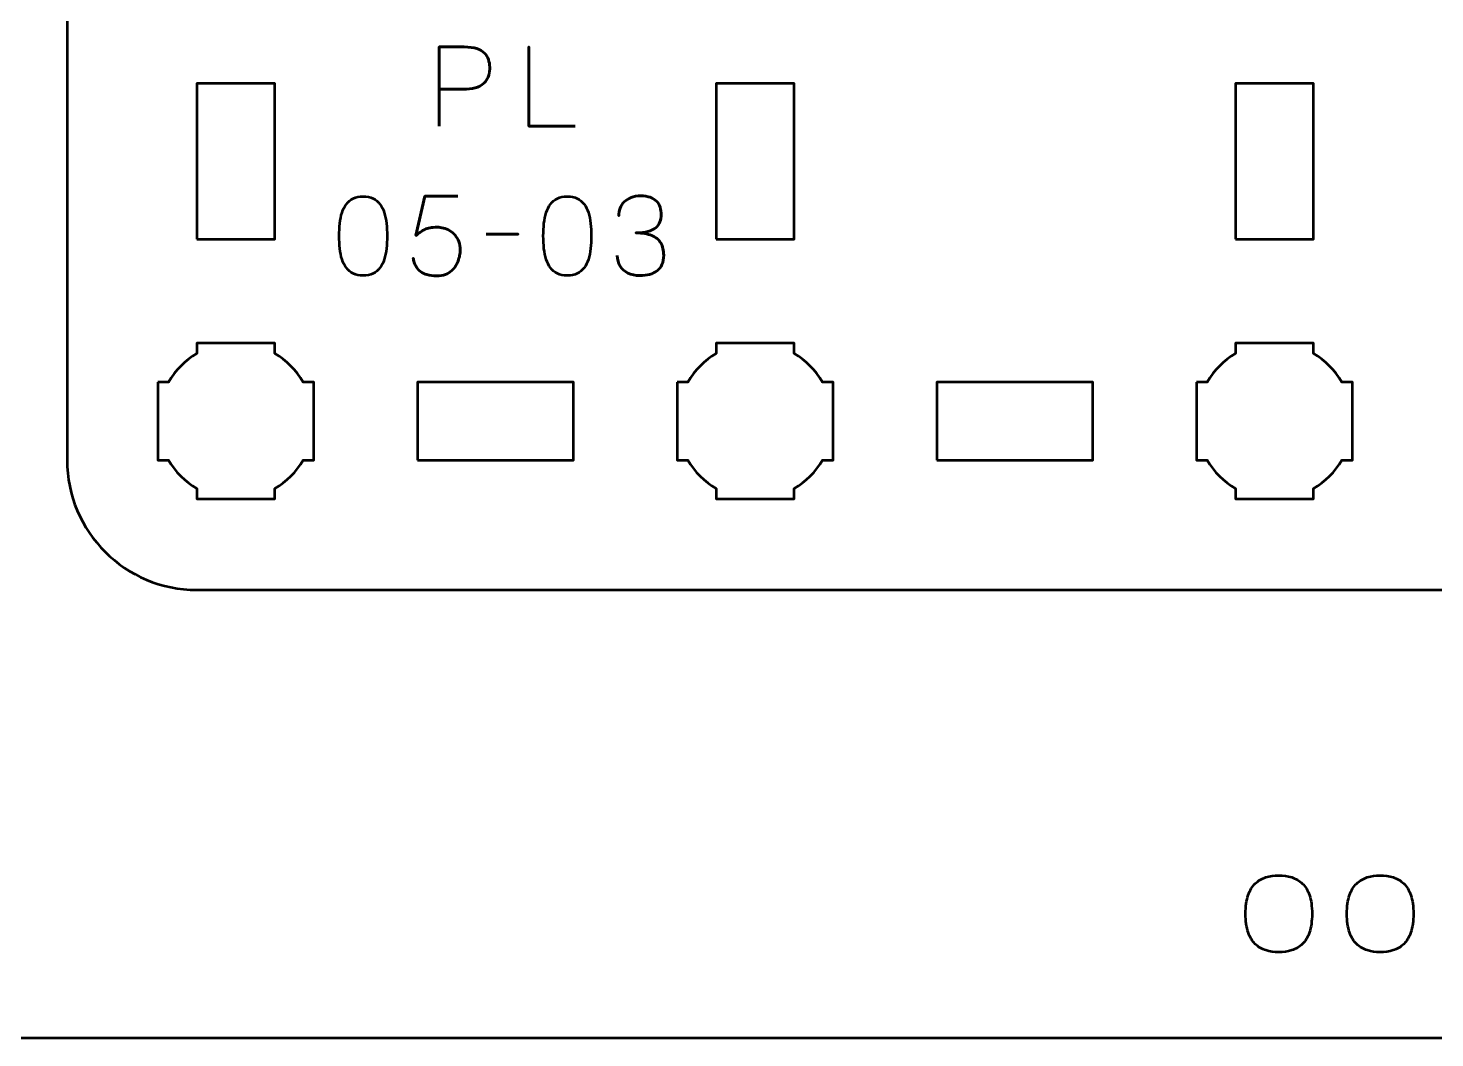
# Model space of a CAD drawing. Header units: centimetres. Extents: x -21 to 0, y -29.7 to 0.
# Drawn here: x -10.5 to -5.08, y -29.7 to -25.81 of the extents above; entities that cross this region are included whole.
import ezdxf

# ---------------------------------------------------------------- set-up
doc = ezdxf.new("R2010")
doc.units = ezdxf.units.CM
doc.header["$MEASUREMENT"] = 0
doc.layers.add('Layer 1', color=7, linetype='Continuous')

msp = doc.modelspace()

# ---------------------------------------------------------------- linework, layer by layer
at = {"layer": 'Layer 1', "lineweight": 53}
for points in [[(-9.85, -26.625), (-9.55, -26.625), (-9.55, -26.025), (-9.85, -26.025), (-9.85, -26.625)], [(-7.85, -26.625), (-7.55, -26.625), (-7.55, -26.025), (-7.85, -26.025), (-7.85, -26.625)], [(-5.85, -26.625), (-5.55, -26.625), (-5.55, -26.025), (-5.85, -26.025), (-5.85, -26.625)], [(-9, -27.475), (-8.4, -27.475), (-8.4, -27.175), (-9, -27.175), (-9, -27.475)], [(-7, -27.475), (-6.4, -27.475), (-6.4, -27.175), (-7, -27.175), (-7, -27.475)]]:
    msp.add_lwpolyline(points, close=True, dxfattribs=at)
at = {"layer": 'Layer 1', "color": 1, "lineweight": 53}
msp.add_open_spline([(-21.00003, -29.19995), (-21.00003, -29.19995), (-21.00003, -3.49992), (-21.00003, -3.49992), (-21.00003, -3.49992), (-21.00003, -3.41709), (-20.93286, -3.34992), (-20.85003, -3.34992), (-20.85003, -3.34992), (-20.7672, -3.34992), (-20.70003, -3.28275), (-20.70003, -3.19992), (-20.70003, -3.19992), (-20.70003, -3.11709), (-20.7672, -3.04992), (-20.85003, -3.04992), (-20.85003, -3.04992), (-20.93286, -3.04992), (-21.00003, -2.98275), (-21.00003, -2.89992), (-21.00003, -2.89992), (-21.00003, -2.81709), (-20.93286, -2.74992), (-20.85003, -2.74992), (-20.85003, -2.74992), (-20.7672, -2.74992), (-20.70003, -2.68275), (-20.70003, -2.59992), (-20.70003, -2.59992), (-20.70003, -2.51709), (-20.7672, -2.44992), (-20.85003, -2.44992), (-20.85003, -2.44992), (-20.93286, -2.44992), (-21.00003, -2.38275), (-21.00003, -2.29992), (-21.00003, -2.29992), (-21.00003, -2.21709), (-20.93286, -2.14992), (-20.85003, -2.14992), (-20.85003, -2.14992), (-20.7672, -2.14992), (-20.70003, -2.08275), (-20.70003, -1.99992), (-20.70003, -1.99992), (-20.70003, -1.91709), (-20.7672, -1.84992), (-20.85003, -1.84992), (-20.85003, -1.84992), (-20.93286, -1.84992), (-21.00003, -1.78275), (-21.00003, -1.69992), (-21.00003, -1.69992), (-21.00003, -1.61709), (-20.93286, -1.54992), (-20.85003, -1.54992), (-20.85003, -1.54992), (-20.7672, -1.54992), (-20.70003, -1.48275), (-20.70003, -1.39992), (-20.70003, -1.39992), (-20.70003, -1.31709), (-20.7672, -1.24992), (-20.85003, -1.24992), (-20.85003, -1.24992), (-20.93286, -1.24992), (-21.00003, -1.18275), (-21.00003, -1.09992), (-21.00003, -1.09992), (-21.00003, -1.09992), (-21.00003, -0.49992), (-21.00003, -0.49992), (-21.00003, -0.49992), (-21.00003, -0.22295), (-20.77694, 0.00004), (-20.49994, 0.00004), (-20.49994, 0.00004), (-20.49994, 0.00004), (-0.50008, 0.00004), (-0.50008, 0.00004), (-0.50008, 0.00004), (-0.22294, 0.00004), (0.00002, -0.22295), (0.00002, -0.49992), (0.00002, -0.49992), (0.00002, -0.49992), (0.00002, -29.19995), (0.00002, -29.19995), (0.00002, -29.19995), (0.00002, -29.47695), (-0.22294, -29.70004), (-0.50008, -29.70004), (-0.50008, -29.70004), (-0.50008, -29.70004), (-20.49994, -29.70004), (-20.49994, -29.70004), (-20.49994, -29.70004), (-20.77694, -29.70004), (-21.00003, -29.47695), (-21.00003, -29.19995)], degree=3, knots=[0, 0, 0, 0, 0.04, 0.04, 0.04, 0.04, 0.08, 0.08, 0.08, 0.08, 0.12, 0.12, 0.12, 0.12, 0.16, 0.16, 0.16, 0.16, 0.2, 0.2, 0.2, 0.2, 0.24, 0.24, 0.24, 0.24, 0.28, 0.28, 0.28, 0.28, 0.32, 0.32, 0.32, 0.32, 0.36, 0.36, 0.36, 0.36, 0.4, 0.4, 0.4, 0.4, 0.44, 0.44, 0.44, 0.44, 0.48, 0.48, 0.48, 0.48, 0.52, 0.52, 0.52, 0.52, 0.56, 0.56, 0.56, 0.56, 0.6, 0.6, 0.6, 0.6, 0.64, 0.64, 0.64, 0.64, 0.68, 0.68, 0.68, 0.68, 0.72, 0.72, 0.72, 0.72, 0.76, 0.76, 0.76, 0.76, 0.8, 0.8, 0.8, 0.8, 0.84, 0.84, 0.84, 0.84, 0.88, 0.88, 0.88, 0.88, 0.92, 0.92, 0.92, 0.92, 0.96, 0.96, 0.96, 0.96, 1, 1, 1, 1], dxfattribs=at)
at = {"layer": 'Layer 1', "color": 3, "lineweight": 53}
msp.add_open_spline([(-10.35, -27.475), (-10.35, -27.475), (-10.35, -23.175), (-10.35, -23.175), (-10.35, -23.175), (-10.35, -22.89891), (-10.12609, -22.675), (-9.85, -22.675), (-9.85, -22.675), (-9.85, -22.675), (-1.55, -22.675), (-1.55, -22.675), (-1.55, -22.675), (-1.27391, -22.675), (-1.05, -22.89891), (-1.05, -23.175), (-1.05, -23.175), (-1.05, -23.175), (-1.05, -27.475), (-1.05, -27.475), (-1.05, -27.475), (-1.05, -27.75109), (-1.27391, -27.975), (-1.55, -27.975), (-1.55, -27.975), (-1.55, -27.975), (-9.85, -27.975), (-9.85, -27.975), (-9.85, -27.975), (-10.12609, -27.975), (-10.35, -27.75109), (-10.35, -27.475)], degree=3, knots=[0, 0, 0, 0, 0.125, 0.125, 0.125, 0.125, 0.25, 0.25, 0.25, 0.25, 0.375, 0.375, 0.375, 0.375, 0.5, 0.5, 0.5, 0.5, 0.625, 0.625, 0.625, 0.625, 0.75, 0.75, 0.75, 0.75, 0.875, 0.875, 0.875, 0.875, 1, 1, 1, 1], dxfattribs=at)
at = {"layer": 'Layer 1', "color": 5, "lineweight": 53}
for points, knots in [([(-8.91762, -26.18932), (-8.91762, -26.18932), (-8.91762, -25.8841), (-8.91762, -25.8841), (-8.91762, -25.8841), (-8.91762, -25.8841), (-8.82025, -25.8841), (-8.82025, -25.8841), (-8.82025, -25.8841), (-8.80078, -25.88417), (-8.78477, -25.88636), (-8.77214, -25.89059), (-8.77214, -25.89059), (-8.75958, -25.89475), (-8.7497, -25.90054), (-8.74257, -25.90788), (-8.74257, -25.90788), (-8.73545, -25.91514), (-8.73037, -25.92347), (-8.72726, -25.93285), (-8.72726, -25.93285), (-8.72423, -25.94224), (-8.72247, -25.95204), (-8.72204, -25.96242), (-8.72204, -25.96242), (-8.72155, -25.97279), (-8.72275, -25.98295), (-8.72557, -25.99282), (-8.72557, -25.99282), (-8.72846, -26.0027), (-8.73333, -26.01166), (-8.74032, -26.01971), (-8.74032, -26.01971), (-8.74723, -26.02775), (-8.75661, -26.03417), (-8.7684, -26.0389), (-8.7684, -26.0389), (-8.78018, -26.04369), (-8.79478, -26.04609), (-8.81221, -26.04623), (-8.81221, -26.04623), (-8.81221, -26.04623), (-8.91762, -26.04623), (-8.91762, -26.04623), (-8.91762, -26.04623), (-8.91762, -26.04623), (-8.81221, -26.04623), (-8.81221, -26.04623), (-8.81221, -26.04623), (-8.79514, -26.04609), (-8.78067, -26.04369), (-8.76896, -26.0389), (-8.76896, -26.0389), (-8.75718, -26.03417), (-8.74779, -26.02775), (-8.74074, -26.01971), (-8.74074, -26.01971), (-8.73375, -26.01166), (-8.72874, -26.0027), (-8.72578, -25.99282), (-8.72578, -25.99282), (-8.72282, -25.98295), (-8.72155, -25.97279), (-8.72204, -25.96242), (-8.72204, -25.96242), (-8.72247, -25.95204), (-8.72423, -25.94224), (-8.7274, -25.93285), (-8.7274, -25.93285), (-8.73051, -25.92347), (-8.73573, -25.91514), (-8.74286, -25.90788), (-8.74286, -25.90788), (-8.75005, -25.90054), (-8.75993, -25.89475), (-8.77249, -25.89059), (-8.77249, -25.89059), (-8.78512, -25.88636), (-8.80099, -25.88417), (-8.82025, -25.8841), (-8.82025, -25.8841), (-8.82025, -25.8841), (-8.91762, -25.8841), (-8.91762, -25.8841), (-8.91762, -25.8841), (-8.91762, -25.8841), (-8.91762, -26.18932), (-8.91762, -26.18932)], [0, 0, 0, 0, 0.0454545, 0.0454545, 0.0454545, 0.0454545, 0.0909091, 0.0909091, 0.0909091, 0.0909091, 0.1363636, 0.1363636, 0.1363636, 0.1363636, 0.1818182, 0.1818182, 0.1818182, 0.1818182, 0.2272727, 0.2272727, 0.2272727, 0.2272727, 0.2727273, 0.2727273, 0.2727273, 0.2727273, 0.3181818, 0.3181818, 0.3181818, 0.3181818, 0.3636364, 0.3636364, 0.3636364, 0.3636364, 0.4090909, 0.4090909, 0.4090909, 0.4090909, 0.4545455, 0.4545455, 0.4545455, 0.4545455, 0.5, 0.5, 0.5, 0.5, 0.5454545, 0.5454545, 0.5454545, 0.5454545, 0.5909091, 0.5909091, 0.5909091, 0.5909091, 0.6363636, 0.6363636, 0.6363636, 0.6363636, 0.6818182, 0.6818182, 0.6818182, 0.6818182, 0.7272727, 0.7272727, 0.7272727, 0.7272727, 0.7727273, 0.7727273, 0.7727273, 0.7727273, 0.8181818, 0.8181818, 0.8181818, 0.8181818, 0.8636364, 0.8636364, 0.8636364, 0.8636364, 0.9090909, 0.9090909, 0.9090909, 0.9090909, 0.9545455, 0.9545455, 0.9545455, 0.9545455, 1, 1, 1, 1]), ([(-8.39312, -26.18932), (-8.39312, -26.18932), (-8.57134, -26.18932), (-8.57134, -26.18932), (-8.57134, -26.18932), (-8.57134, -26.18932), (-8.57134, -25.8841), (-8.57134, -25.8841), (-8.57134, -25.8841), (-8.57134, -25.8841), (-8.57134, -26.18932), (-8.57134, -26.18932), (-8.57134, -26.18932), (-8.57134, -26.18932), (-8.39312, -26.18932), (-8.39312, -26.18932)], [0, 0, 0, 0, 0.25, 0.25, 0.25, 0.25, 0.5, 0.5, 0.5, 0.5, 0.75, 0.75, 0.75, 0.75, 1, 1, 1, 1]), ([(-9.20972, -26.76463), (-9.19491, -26.76456), (-9.18214, -26.76195), (-9.17148, -26.75687), (-9.17148, -26.75687), (-9.1609, -26.75179), (-9.15208, -26.74452), (-9.14503, -26.73528), (-9.14503, -26.73528), (-9.13804, -26.72597), (-9.13254, -26.71496), (-9.12845, -26.70226), (-9.12845, -26.70226), (-9.12442, -26.68956), (-9.12153, -26.67566), (-9.11991, -26.66042), (-9.11991, -26.66042), (-9.11821, -26.64518), (-9.11737, -26.62916), (-9.11744, -26.61223), (-9.11744, -26.61223), (-9.11737, -26.59537), (-9.11821, -26.57935), (-9.11991, -26.56418), (-9.11991, -26.56418), (-9.12153, -26.54901), (-9.12442, -26.53504), (-9.12845, -26.52234), (-9.12845, -26.52234), (-9.13254, -26.50971), (-9.13804, -26.49871), (-9.14503, -26.48932), (-9.14503, -26.48932), (-9.15208, -26.48001), (-9.1609, -26.47274), (-9.17148, -26.46766), (-9.17148, -26.46766), (-9.18214, -26.46251), (-9.19491, -26.4599), (-9.20972, -26.45983), (-9.20972, -26.45983), (-9.22454, -26.4599), (-9.23731, -26.46251), (-9.24797, -26.46766), (-9.24797, -26.46766), (-9.25855, -26.47274), (-9.26737, -26.48001), (-9.27442, -26.48932), (-9.27442, -26.48932), (-9.28141, -26.49871), (-9.28691, -26.50971), (-9.291, -26.52234), (-9.291, -26.52234), (-9.29503, -26.53504), (-9.29792, -26.54901), (-9.29954, -26.56418), (-9.29954, -26.56418), (-9.30123, -26.57935), (-9.30208, -26.59537), (-9.30201, -26.61223), (-9.30201, -26.61223), (-9.30208, -26.62916), (-9.30123, -26.64518), (-9.29954, -26.66042), (-9.29954, -26.66042), (-9.29792, -26.67566), (-9.29503, -26.68956), (-9.291, -26.70226), (-9.291, -26.70226), (-9.28691, -26.71496), (-9.28141, -26.72597), (-9.27442, -26.73528), (-9.27442, -26.73528), (-9.26737, -26.74452), (-9.25855, -26.75179), (-9.24797, -26.75687), (-9.24797, -26.75687), (-9.23731, -26.76195), (-9.22454, -26.76456), (-9.20972, -26.76463)], [0, 0, 0, 0, 0.05, 0.05, 0.05, 0.05, 0.1, 0.1, 0.1, 0.1, 0.15, 0.15, 0.15, 0.15, 0.2, 0.2, 0.2, 0.2, 0.25, 0.25, 0.25, 0.25, 0.3, 0.3, 0.3, 0.3, 0.35, 0.35, 0.35, 0.35, 0.4, 0.4, 0.4, 0.4, 0.45, 0.45, 0.45, 0.45, 0.5, 0.5, 0.5, 0.5, 0.55, 0.55, 0.55, 0.55, 0.6, 0.6, 0.6, 0.6, 0.65, 0.65, 0.65, 0.65, 0.7, 0.7, 0.7, 0.7, 0.75, 0.75, 0.75, 0.75, 0.8, 0.8, 0.8, 0.8, 0.85, 0.85, 0.85, 0.85, 0.9, 0.9, 0.9, 0.9, 0.95, 0.95, 0.95, 0.95, 1, 1, 1, 1]), ([(-9.20972, -26.76463), (-9.19491, -26.76456), (-9.18214, -26.76195), (-9.17148, -26.75687), (-9.17148, -26.75687), (-9.1609, -26.75179), (-9.15208, -26.74452), (-9.14503, -26.73528), (-9.14503, -26.73528), (-9.13804, -26.72597), (-9.13254, -26.71496), (-9.12845, -26.70226), (-9.12845, -26.70226), (-9.12442, -26.68956), (-9.12153, -26.67566), (-9.11991, -26.66042), (-9.11991, -26.66042), (-9.11821, -26.64518), (-9.11737, -26.62916), (-9.11744, -26.61223), (-9.11744, -26.61223), (-9.11737, -26.59537), (-9.11821, -26.57935), (-9.11991, -26.56418), (-9.11991, -26.56418), (-9.12153, -26.54901), (-9.12442, -26.53504), (-9.12845, -26.52234), (-9.12845, -26.52234), (-9.13254, -26.50971), (-9.13804, -26.49871), (-9.14503, -26.48932), (-9.14503, -26.48932), (-9.15208, -26.48001), (-9.1609, -26.47274), (-9.17148, -26.46766), (-9.17148, -26.46766), (-9.18214, -26.46251), (-9.19491, -26.4599), (-9.20972, -26.45983), (-9.20972, -26.45983), (-9.22454, -26.4599), (-9.23731, -26.46251), (-9.24797, -26.46766), (-9.24797, -26.46766), (-9.25855, -26.47274), (-9.26737, -26.48001), (-9.27442, -26.48932), (-9.27442, -26.48932), (-9.28141, -26.49871), (-9.28691, -26.50971), (-9.291, -26.52234), (-9.291, -26.52234), (-9.29503, -26.53504), (-9.29792, -26.54901), (-9.29954, -26.56418), (-9.29954, -26.56418), (-9.30123, -26.57935), (-9.30208, -26.59537), (-9.30201, -26.61223), (-9.30201, -26.61223), (-9.30208, -26.62916), (-9.30123, -26.64518), (-9.29954, -26.66042), (-9.29954, -26.66042), (-9.29792, -26.67566), (-9.29503, -26.68956), (-9.291, -26.70226), (-9.291, -26.70226), (-9.28691, -26.71496), (-9.28141, -26.72597), (-9.27442, -26.73528), (-9.27442, -26.73528), (-9.26737, -26.74452), (-9.25855, -26.75179), (-9.24797, -26.75687), (-9.24797, -26.75687), (-9.23731, -26.76195), (-9.22454, -26.76456), (-9.20972, -26.76463)], [0, 0, 0, 0, 0.05, 0.05, 0.05, 0.05, 0.1, 0.1, 0.1, 0.1, 0.15, 0.15, 0.15, 0.15, 0.2, 0.2, 0.2, 0.2, 0.25, 0.25, 0.25, 0.25, 0.3, 0.3, 0.3, 0.3, 0.35, 0.35, 0.35, 0.35, 0.4, 0.4, 0.4, 0.4, 0.45, 0.45, 0.45, 0.45, 0.5, 0.5, 0.5, 0.5, 0.55, 0.55, 0.55, 0.55, 0.6, 0.6, 0.6, 0.6, 0.65, 0.65, 0.65, 0.65, 0.7, 0.7, 0.7, 0.7, 0.75, 0.75, 0.75, 0.75, 0.8, 0.8, 0.8, 0.8, 0.85, 0.85, 0.85, 0.85, 0.9, 0.9, 0.9, 0.9, 0.95, 0.95, 0.95, 0.95, 1, 1, 1, 1]), ([(-8.84566, -26.45941), (-8.84566, -26.45941), (-8.97266, -26.45941), (-8.97266, -26.45941), (-8.97266, -26.45941), (-8.97266, -26.45941), (-9.00653, -26.61096), (-9.00653, -26.61096), (-9.00653, -26.61096), (-9.0006, -26.60588), (-8.99496, -26.6013), (-8.98952, -26.59727), (-8.98952, -26.59727), (-8.98416, -26.59325), (-8.97852, -26.58987), (-8.97252, -26.58704), (-8.97252, -26.58704), (-8.96659, -26.58422), (-8.95982, -26.5821), (-8.9522, -26.58062), (-8.9522, -26.58062), (-8.94465, -26.57914), (-8.93562, -26.57836), (-8.92525, -26.57836), (-8.92525, -26.57836), (-8.91678, -26.57836), (-8.90831, -26.57949), (-8.89985, -26.58182), (-8.89985, -26.58182), (-8.89138, -26.58408), (-8.88334, -26.58754), (-8.87572, -26.59212), (-8.87572, -26.59212), (-8.86803, -26.59678), (-8.86125, -26.60257), (-8.85533, -26.60955), (-8.85533, -26.60955), (-8.84933, -26.61654), (-8.8446, -26.62472), (-8.84122, -26.6341), (-8.84122, -26.6341), (-8.83776, -26.64349), (-8.836, -26.65414), (-8.83593, -26.66599), (-8.83593, -26.66599), (-8.83585, -26.67037), (-8.83635, -26.67587), (-8.83734, -26.68236), (-8.83734, -26.68236), (-8.83825, -26.68885), (-8.83995, -26.69591), (-8.84235, -26.70339), (-8.84235, -26.70339), (-8.84474, -26.71087), (-8.84813, -26.71828), (-8.85243, -26.72561), (-8.85243, -26.72561), (-8.85674, -26.73295), (-8.86224, -26.73965), (-8.86887, -26.74572), (-8.86887, -26.74572), (-8.87551, -26.75179), (-8.88355, -26.75666), (-8.89293, -26.76033), (-8.89293, -26.76033), (-8.90239, -26.76392), (-8.91347, -26.76583), (-8.92609, -26.7659), (-8.92609, -26.7659), (-8.94119, -26.76583), (-8.95389, -26.76421), (-8.96419, -26.76117), (-8.96419, -26.76117), (-8.9745, -26.75807), (-8.98289, -26.75405), (-8.98938, -26.74897), (-8.98938, -26.74897), (-8.99594, -26.74389), (-9.00102, -26.73831), (-9.00469, -26.73225), (-9.00469, -26.73225), (-9.00836, -26.72618), (-9.01111, -26.72011), (-9.01295, -26.71404), (-9.01295, -26.71404), (-9.01478, -26.70797), (-9.01619, -26.7024), (-9.01711, -26.69732), (-9.01711, -26.69732), (-9.01619, -26.7024), (-9.01478, -26.70797), (-9.01295, -26.71404), (-9.01295, -26.71404), (-9.01111, -26.72011), (-9.00836, -26.72618), (-9.00469, -26.73225), (-9.00469, -26.73225), (-9.00102, -26.73831), (-8.99594, -26.74389), (-8.98938, -26.74897), (-8.98938, -26.74897), (-8.98289, -26.75405), (-8.9745, -26.75807), (-8.96419, -26.76117), (-8.96419, -26.76117), (-8.95389, -26.76421), (-8.94119, -26.76583), (-8.92609, -26.7659), (-8.92609, -26.7659), (-8.91347, -26.76583), (-8.90239, -26.76392), (-8.89293, -26.76033), (-8.89293, -26.76033), (-8.88355, -26.75666), (-8.87551, -26.75179), (-8.86887, -26.74572), (-8.86887, -26.74572), (-8.86224, -26.73965), (-8.85674, -26.73295), (-8.85243, -26.72561), (-8.85243, -26.72561), (-8.84813, -26.71828), (-8.84474, -26.71087), (-8.84235, -26.70339), (-8.84235, -26.70339), (-8.83995, -26.69591), (-8.83825, -26.68885), (-8.83734, -26.68236), (-8.83734, -26.68236), (-8.83635, -26.67587), (-8.83585, -26.67037), (-8.83593, -26.66599), (-8.83593, -26.66599), (-8.836, -26.65414), (-8.83776, -26.64349), (-8.84122, -26.6341), (-8.84122, -26.6341), (-8.8446, -26.62472), (-8.84933, -26.61654), (-8.85533, -26.60955), (-8.85533, -26.60955), (-8.86125, -26.60257), (-8.86803, -26.59678), (-8.87572, -26.59212), (-8.87572, -26.59212), (-8.88334, -26.58754), (-8.89138, -26.58408), (-8.89985, -26.58182), (-8.89985, -26.58182), (-8.90831, -26.57949), (-8.91678, -26.57836), (-8.92525, -26.57836), (-8.92525, -26.57836), (-8.93562, -26.57836), (-8.94465, -26.57914), (-8.9522, -26.58062), (-8.9522, -26.58062), (-8.95982, -26.5821), (-8.96659, -26.58422), (-8.97252, -26.58704), (-8.97252, -26.58704), (-8.97852, -26.58987), (-8.98416, -26.59325), (-8.98952, -26.59727), (-8.98952, -26.59727), (-8.99496, -26.6013), (-9.0006, -26.60588), (-9.00653, -26.61096), (-9.00653, -26.61096), (-9.00653, -26.61096), (-8.97266, -26.45941), (-8.97266, -26.45941), (-8.97266, -26.45941), (-8.97266, -26.45941), (-8.84566, -26.45941), (-8.84566, -26.45941)], [0, 0, 0, 0, 0.0227273, 0.0227273, 0.0227273, 0.0227273, 0.0454545, 0.0454545, 0.0454545, 0.0454545, 0.0681818, 0.0681818, 0.0681818, 0.0681818, 0.0909091, 0.0909091, 0.0909091, 0.0909091, 0.1136364, 0.1136364, 0.1136364, 0.1136364, 0.1363636, 0.1363636, 0.1363636, 0.1363636, 0.1590909, 0.1590909, 0.1590909, 0.1590909, 0.1818182, 0.1818182, 0.1818182, 0.1818182, 0.2045455, 0.2045455, 0.2045455, 0.2045455, 0.2272727, 0.2272727, 0.2272727, 0.2272727, 0.25, 0.25, 0.25, 0.25, 0.2727273, 0.2727273, 0.2727273, 0.2727273, 0.2954545, 0.2954545, 0.2954545, 0.2954545, 0.3181818, 0.3181818, 0.3181818, 0.3181818, 0.3409091, 0.3409091, 0.3409091, 0.3409091, 0.3636364, 0.3636364, 0.3636364, 0.3636364, 0.3863636, 0.3863636, 0.3863636, 0.3863636, 0.4090909, 0.4090909, 0.4090909, 0.4090909, 0.4318182, 0.4318182, 0.4318182, 0.4318182, 0.4545455, 0.4545455, 0.4545455, 0.4545455, 0.4772727, 0.4772727, 0.4772727, 0.4772727, 0.5, 0.5, 0.5, 0.5, 0.5227273, 0.5227273, 0.5227273, 0.5227273, 0.5454545, 0.5454545, 0.5454545, 0.5454545, 0.5681818, 0.5681818, 0.5681818, 0.5681818, 0.5909091, 0.5909091, 0.5909091, 0.5909091, 0.6136364, 0.6136364, 0.6136364, 0.6136364, 0.6363636, 0.6363636, 0.6363636, 0.6363636, 0.6590909, 0.6590909, 0.6590909, 0.6590909, 0.6818182, 0.6818182, 0.6818182, 0.6818182, 0.7045455, 0.7045455, 0.7045455, 0.7045455, 0.7272727, 0.7272727, 0.7272727, 0.7272727, 0.75, 0.75, 0.75, 0.75, 0.7727273, 0.7727273, 0.7727273, 0.7727273, 0.7954545, 0.7954545, 0.7954545, 0.7954545, 0.8181818, 0.8181818, 0.8181818, 0.8181818, 0.8409091, 0.8409091, 0.8409091, 0.8409091, 0.8636364, 0.8636364, 0.8636364, 0.8636364, 0.8863636, 0.8863636, 0.8863636, 0.8863636, 0.9090909, 0.9090909, 0.9090909, 0.9090909, 0.9318182, 0.9318182, 0.9318182, 0.9318182, 0.9545455, 0.9545455, 0.9545455, 0.9545455, 0.9772727, 0.9772727, 0.9772727, 0.9772727, 1, 1, 1, 1]), ([(-8.4236, -26.76463), (-8.40879, -26.76456), (-8.39602, -26.76195), (-8.38536, -26.75687), (-8.38536, -26.75687), (-8.37478, -26.75179), (-8.36596, -26.74452), (-8.35891, -26.73528), (-8.35891, -26.73528), (-8.35192, -26.72597), (-8.34642, -26.71496), (-8.34233, -26.70226), (-8.34233, -26.70226), (-8.3383, -26.68956), (-8.33541, -26.67566), (-8.33379, -26.66042), (-8.33379, -26.66042), (-8.33209, -26.64518), (-8.33125, -26.62916), (-8.33132, -26.61223), (-8.33132, -26.61223), (-8.33125, -26.59537), (-8.33209, -26.57935), (-8.33379, -26.56418), (-8.33379, -26.56418), (-8.33541, -26.54901), (-8.3383, -26.53504), (-8.34233, -26.52234), (-8.34233, -26.52234), (-8.34642, -26.50971), (-8.35192, -26.49871), (-8.35891, -26.48932), (-8.35891, -26.48932), (-8.36596, -26.48001), (-8.37478, -26.47274), (-8.38536, -26.46766), (-8.38536, -26.46766), (-8.39602, -26.46251), (-8.40879, -26.4599), (-8.4236, -26.45983), (-8.4236, -26.45983), (-8.43842, -26.4599), (-8.45119, -26.46251), (-8.46185, -26.46766), (-8.46185, -26.46766), (-8.47243, -26.47274), (-8.48125, -26.48001), (-8.4883, -26.48932), (-8.4883, -26.48932), (-8.49529, -26.49871), (-8.50079, -26.50971), (-8.50488, -26.52234), (-8.50488, -26.52234), (-8.50891, -26.53504), (-8.5118, -26.54901), (-8.51342, -26.56418), (-8.51342, -26.56418), (-8.51511, -26.57935), (-8.51596, -26.59537), (-8.51589, -26.61223), (-8.51589, -26.61223), (-8.51596, -26.62916), (-8.51511, -26.64518), (-8.51342, -26.66042), (-8.51342, -26.66042), (-8.5118, -26.67566), (-8.50891, -26.68956), (-8.50488, -26.70226), (-8.50488, -26.70226), (-8.50079, -26.71496), (-8.49529, -26.72597), (-8.4883, -26.73528), (-8.4883, -26.73528), (-8.48125, -26.74452), (-8.47243, -26.75179), (-8.46185, -26.75687), (-8.46185, -26.75687), (-8.45119, -26.76195), (-8.43842, -26.76456), (-8.4236, -26.76463)], [0, 0, 0, 0, 0.05, 0.05, 0.05, 0.05, 0.1, 0.1, 0.1, 0.1, 0.15, 0.15, 0.15, 0.15, 0.2, 0.2, 0.2, 0.2, 0.25, 0.25, 0.25, 0.25, 0.3, 0.3, 0.3, 0.3, 0.35, 0.35, 0.35, 0.35, 0.4, 0.4, 0.4, 0.4, 0.45, 0.45, 0.45, 0.45, 0.5, 0.5, 0.5, 0.5, 0.55, 0.55, 0.55, 0.55, 0.6, 0.6, 0.6, 0.6, 0.65, 0.65, 0.65, 0.65, 0.7, 0.7, 0.7, 0.7, 0.75, 0.75, 0.75, 0.75, 0.8, 0.8, 0.8, 0.8, 0.85, 0.85, 0.85, 0.85, 0.9, 0.9, 0.9, 0.9, 0.95, 0.95, 0.95, 0.95, 1, 1, 1, 1]), ([(-8.4236, -26.76463), (-8.40879, -26.76456), (-8.39602, -26.76195), (-8.38536, -26.75687), (-8.38536, -26.75687), (-8.37478, -26.75179), (-8.36596, -26.74452), (-8.35891, -26.73528), (-8.35891, -26.73528), (-8.35192, -26.72597), (-8.34642, -26.71496), (-8.34233, -26.70226), (-8.34233, -26.70226), (-8.3383, -26.68956), (-8.33541, -26.67566), (-8.33379, -26.66042), (-8.33379, -26.66042), (-8.33209, -26.64518), (-8.33125, -26.62916), (-8.33132, -26.61223), (-8.33132, -26.61223), (-8.33125, -26.59537), (-8.33209, -26.57935), (-8.33379, -26.56418), (-8.33379, -26.56418), (-8.33541, -26.54901), (-8.3383, -26.53504), (-8.34233, -26.52234), (-8.34233, -26.52234), (-8.34642, -26.50971), (-8.35192, -26.49871), (-8.35891, -26.48932), (-8.35891, -26.48932), (-8.36596, -26.48001), (-8.37478, -26.47274), (-8.38536, -26.46766), (-8.38536, -26.46766), (-8.39602, -26.46251), (-8.40879, -26.4599), (-8.4236, -26.45983), (-8.4236, -26.45983), (-8.43842, -26.4599), (-8.45119, -26.46251), (-8.46185, -26.46766), (-8.46185, -26.46766), (-8.47243, -26.47274), (-8.48125, -26.48001), (-8.4883, -26.48932), (-8.4883, -26.48932), (-8.49529, -26.49871), (-8.50079, -26.50971), (-8.50488, -26.52234), (-8.50488, -26.52234), (-8.50891, -26.53504), (-8.5118, -26.54901), (-8.51342, -26.56418), (-8.51342, -26.56418), (-8.51511, -26.57935), (-8.51596, -26.59537), (-8.51589, -26.61223), (-8.51589, -26.61223), (-8.51596, -26.62916), (-8.51511, -26.64518), (-8.51342, -26.66042), (-8.51342, -26.66042), (-8.5118, -26.67566), (-8.50891, -26.68956), (-8.50488, -26.70226), (-8.50488, -26.70226), (-8.50079, -26.71496), (-8.49529, -26.72597), (-8.4883, -26.73528), (-8.4883, -26.73528), (-8.48125, -26.74452), (-8.47243, -26.75179), (-8.46185, -26.75687), (-8.46185, -26.75687), (-8.45119, -26.76195), (-8.43842, -26.76456), (-8.4236, -26.76463)], [0, 0, 0, 0, 0.05, 0.05, 0.05, 0.05, 0.1, 0.1, 0.1, 0.1, 0.15, 0.15, 0.15, 0.15, 0.2, 0.2, 0.2, 0.2, 0.25, 0.25, 0.25, 0.25, 0.3, 0.3, 0.3, 0.3, 0.35, 0.35, 0.35, 0.35, 0.4, 0.4, 0.4, 0.4, 0.45, 0.45, 0.45, 0.45, 0.5, 0.5, 0.5, 0.5, 0.55, 0.55, 0.55, 0.55, 0.6, 0.6, 0.6, 0.6, 0.65, 0.65, 0.65, 0.65, 0.7, 0.7, 0.7, 0.7, 0.75, 0.75, 0.75, 0.75, 0.8, 0.8, 0.8, 0.8, 0.85, 0.85, 0.85, 0.85, 0.9, 0.9, 0.9, 0.9, 0.95, 0.95, 0.95, 0.95, 1, 1, 1, 1]), ([(-8.23099, -26.68801), (-8.23092, -26.70325), (-8.22739, -26.71651), (-8.22041, -26.72801), (-8.22041, -26.72801), (-8.21342, -26.73944), (-8.20347, -26.7484), (-8.19049, -26.75482), (-8.19049, -26.75482), (-8.17751, -26.76124), (-8.16192, -26.76449), (-8.14378, -26.76463), (-8.14378, -26.76463), (-8.13017, -26.76463), (-8.11782, -26.76322), (-8.1066, -26.76026), (-8.1066, -26.76026), (-8.09545, -26.75729), (-8.08586, -26.75271), (-8.07774, -26.74643), (-8.07774, -26.74643), (-8.06963, -26.74015), (-8.06342, -26.73203), (-8.05898, -26.72216), (-8.05898, -26.72216), (-8.0546, -26.71221), (-8.05242, -26.70028), (-8.05235, -26.68631), (-8.05235, -26.68631), (-8.05227, -26.66769), (-8.05608, -26.65195), (-8.06363, -26.63918), (-8.06363, -26.63918), (-8.07118, -26.62641), (-8.0829, -26.61682), (-8.09863, -26.61026), (-8.09863, -26.61026), (-8.11436, -26.60369), (-8.13454, -26.60038), (-8.15902, -26.60038), (-8.15902, -26.60038), (-8.14075, -26.60045), (-8.12544, -26.59876), (-8.11295, -26.5953), (-8.11295, -26.5953), (-8.10053, -26.59184), (-8.09059, -26.58697), (-8.08311, -26.58062), (-8.08311, -26.58062), (-8.07563, -26.57434), (-8.0702, -26.56686), (-8.06695, -26.55826), (-8.06695, -26.55826), (-8.06363, -26.54972), (-8.06201, -26.54034), (-8.06208, -26.53011), (-8.06208, -26.53011), (-8.06201, -26.51987), (-8.06342, -26.51042), (-8.06624, -26.50167), (-8.06624, -26.50167), (-8.069, -26.49292), (-8.07351, -26.48523), (-8.07965, -26.47867), (-8.07965, -26.47867), (-8.08579, -26.47211), (-8.0939, -26.46696), (-8.10385, -26.46329), (-8.10385, -26.46329), (-8.11387, -26.45962), (-8.12608, -26.45779), (-8.1404, -26.45772), (-8.1404, -26.45772), (-8.15465, -26.45779), (-8.16714, -26.4599), (-8.17772, -26.464), (-8.17772, -26.464), (-8.18838, -26.46809), (-8.19712, -26.47366), (-8.20418, -26.48079), (-8.20418, -26.48079), (-8.21116, -26.48791), (-8.21639, -26.49603), (-8.21984, -26.5052), (-8.21984, -26.5052), (-8.22337, -26.51437), (-8.22506, -26.52411), (-8.22506, -26.53434), (-8.22506, -26.53434), (-8.22506, -26.52411), (-8.22337, -26.51437), (-8.21984, -26.5052), (-8.21984, -26.5052), (-8.21639, -26.49603), (-8.21116, -26.48791), (-8.20418, -26.48079), (-8.20418, -26.48079), (-8.19712, -26.47366), (-8.18838, -26.46809), (-8.17772, -26.464), (-8.17772, -26.464), (-8.16714, -26.4599), (-8.15465, -26.45779), (-8.1404, -26.45772), (-8.1404, -26.45772), (-8.12608, -26.45779), (-8.11387, -26.45962), (-8.10385, -26.46329), (-8.10385, -26.46329), (-8.0939, -26.46696), (-8.08579, -26.47211), (-8.07965, -26.47867), (-8.07965, -26.47867), (-8.07351, -26.48523), (-8.069, -26.49292), (-8.06624, -26.50167), (-8.06624, -26.50167), (-8.06342, -26.51042), (-8.06201, -26.51987), (-8.06208, -26.53011), (-8.06208, -26.53011), (-8.06201, -26.54034), (-8.06363, -26.54972), (-8.06695, -26.55826), (-8.06695, -26.55826), (-8.0702, -26.56686), (-8.07563, -26.57434), (-8.08311, -26.58062), (-8.08311, -26.58062), (-8.09059, -26.58697), (-8.10053, -26.59184), (-8.11295, -26.5953), (-8.11295, -26.5953), (-8.12544, -26.59876), (-8.14075, -26.60045), (-8.15902, -26.60038), (-8.15902, -26.60038), (-8.13454, -26.60038), (-8.11436, -26.60369), (-8.09863, -26.61026), (-8.09863, -26.61026), (-8.0829, -26.61682), (-8.07118, -26.62641), (-8.06363, -26.63918), (-8.06363, -26.63918), (-8.05608, -26.65195), (-8.05227, -26.66769), (-8.05235, -26.68631), (-8.05235, -26.68631), (-8.05242, -26.70028), (-8.0546, -26.71221), (-8.05898, -26.72216), (-8.05898, -26.72216), (-8.06342, -26.73203), (-8.06963, -26.74015), (-8.07774, -26.74643), (-8.07774, -26.74643), (-8.08586, -26.75271), (-8.09545, -26.75729), (-8.1066, -26.76026), (-8.1066, -26.76026), (-8.11782, -26.76322), (-8.13017, -26.76463), (-8.14378, -26.76463), (-8.14378, -26.76463), (-8.16192, -26.76449), (-8.17751, -26.76124), (-8.19049, -26.75482), (-8.19049, -26.75482), (-8.20347, -26.7484), (-8.21342, -26.73944), (-8.22041, -26.72801), (-8.22041, -26.72801), (-8.22739, -26.71651), (-8.23092, -26.70325), (-8.23099, -26.68801)], [0, 0, 0, 0, 0.0227273, 0.0227273, 0.0227273, 0.0227273, 0.0454545, 0.0454545, 0.0454545, 0.0454545, 0.0681818, 0.0681818, 0.0681818, 0.0681818, 0.0909091, 0.0909091, 0.0909091, 0.0909091, 0.1136364, 0.1136364, 0.1136364, 0.1136364, 0.1363636, 0.1363636, 0.1363636, 0.1363636, 0.1590909, 0.1590909, 0.1590909, 0.1590909, 0.1818182, 0.1818182, 0.1818182, 0.1818182, 0.2045455, 0.2045455, 0.2045455, 0.2045455, 0.2272727, 0.2272727, 0.2272727, 0.2272727, 0.25, 0.25, 0.25, 0.25, 0.2727273, 0.2727273, 0.2727273, 0.2727273, 0.2954545, 0.2954545, 0.2954545, 0.2954545, 0.3181818, 0.3181818, 0.3181818, 0.3181818, 0.3409091, 0.3409091, 0.3409091, 0.3409091, 0.3636364, 0.3636364, 0.3636364, 0.3636364, 0.3863636, 0.3863636, 0.3863636, 0.3863636, 0.4090909, 0.4090909, 0.4090909, 0.4090909, 0.4318182, 0.4318182, 0.4318182, 0.4318182, 0.4545455, 0.4545455, 0.4545455, 0.4545455, 0.4772727, 0.4772727, 0.4772727, 0.4772727, 0.5, 0.5, 0.5, 0.5, 0.5227273, 0.5227273, 0.5227273, 0.5227273, 0.5454545, 0.5454545, 0.5454545, 0.5454545, 0.5681818, 0.5681818, 0.5681818, 0.5681818, 0.5909091, 0.5909091, 0.5909091, 0.5909091, 0.6136364, 0.6136364, 0.6136364, 0.6136364, 0.6363636, 0.6363636, 0.6363636, 0.6363636, 0.6590909, 0.6590909, 0.6590909, 0.6590909, 0.6818182, 0.6818182, 0.6818182, 0.6818182, 0.7045455, 0.7045455, 0.7045455, 0.7045455, 0.7272727, 0.7272727, 0.7272727, 0.7272727, 0.75, 0.75, 0.75, 0.75, 0.7727273, 0.7727273, 0.7727273, 0.7727273, 0.7954545, 0.7954545, 0.7954545, 0.7954545, 0.8181818, 0.8181818, 0.8181818, 0.8181818, 0.8409091, 0.8409091, 0.8409091, 0.8409091, 0.8636364, 0.8636364, 0.8636364, 0.8636364, 0.8863636, 0.8863636, 0.8863636, 0.8863636, 0.9090909, 0.9090909, 0.9090909, 0.9090909, 0.9318182, 0.9318182, 0.9318182, 0.9318182, 0.9545455, 0.9545455, 0.9545455, 0.9545455, 0.9772727, 0.9772727, 0.9772727, 0.9772727, 1, 1, 1, 1]), ([(-8.73602, -26.60503), (-8.73602, -26.60503), (-8.61283, -26.60503), (-8.61283, -26.60503), (-8.61283, -26.60503), (-8.61283, -26.60503), (-8.73602, -26.60503), (-8.73602, -26.60503)], [0, 0, 0, 0, 0.5, 0.5, 0.5, 0.5, 1, 1, 1, 1]), ([(-5.68351, -29.36992), (-5.66573, -29.37001), (-5.64918, -29.36776), (-5.63375, -29.36296), (-5.63375, -29.36296), (-5.61832, -29.35816), (-5.60468, -29.35016), (-5.59301, -29.33897), (-5.59301, -29.33897), (-5.58125, -29.32778), (-5.57213, -29.31263), (-5.56545, -29.29344), (-5.56545, -29.29344), (-5.55887, -29.27434), (-5.55548, -29.25054), (-5.55538, -29.22204), (-5.55538, -29.22204), (-5.55548, -29.19363), (-5.55887, -29.16992), (-5.56545, -29.15092), (-5.56545, -29.15092), (-5.57213, -29.13191), (-5.58125, -29.11677), (-5.59301, -29.10557), (-5.59301, -29.10557), (-5.60468, -29.09447), (-5.61832, -29.08648), (-5.63375, -29.08168), (-5.63375, -29.08168), (-5.64918, -29.07688), (-5.66573, -29.07462), (-5.68351, -29.07472), (-5.68351, -29.07472), (-5.7011, -29.07462), (-5.71766, -29.07688), (-5.73309, -29.08168), (-5.73309, -29.08168), (-5.74852, -29.08648), (-5.76206, -29.09447), (-5.77382, -29.10557), (-5.77382, -29.10557), (-5.78558, -29.11677), (-5.7948, -29.13191), (-5.80148, -29.15092), (-5.80148, -29.15092), (-5.80816, -29.16992), (-5.81155, -29.19363), (-5.81164, -29.22204), (-5.81164, -29.22204), (-5.81155, -29.25054), (-5.80816, -29.27434), (-5.80148, -29.29344), (-5.80148, -29.29344), (-5.7948, -29.31263), (-5.78558, -29.32778), (-5.77382, -29.33897), (-5.77382, -29.33897), (-5.76206, -29.35016), (-5.74852, -29.35816), (-5.73309, -29.36296), (-5.73309, -29.36296), (-5.71766, -29.36776), (-5.7011, -29.37001), (-5.68351, -29.36992)], [0, 0, 0, 0, 0.0625, 0.0625, 0.0625, 0.0625, 0.125, 0.125, 0.125, 0.125, 0.1875, 0.1875, 0.1875, 0.1875, 0.25, 0.25, 0.25, 0.25, 0.3125, 0.3125, 0.3125, 0.3125, 0.375, 0.375, 0.375, 0.375, 0.4375, 0.4375, 0.4375, 0.4375, 0.5, 0.5, 0.5, 0.5, 0.5625, 0.5625, 0.5625, 0.5625, 0.625, 0.625, 0.625, 0.625, 0.6875, 0.6875, 0.6875, 0.6875, 0.75, 0.75, 0.75, 0.75, 0.8125, 0.8125, 0.8125, 0.8125, 0.875, 0.875, 0.875, 0.875, 0.9375, 0.9375, 0.9375, 0.9375, 1, 1, 1, 1]), ([(-5.68351, -29.36992), (-5.66573, -29.37001), (-5.64918, -29.36776), (-5.63375, -29.36296), (-5.63375, -29.36296), (-5.61832, -29.35816), (-5.60468, -29.35016), (-5.59301, -29.33897), (-5.59301, -29.33897), (-5.58125, -29.32778), (-5.57213, -29.31263), (-5.56545, -29.29344), (-5.56545, -29.29344), (-5.55887, -29.27434), (-5.55548, -29.25054), (-5.55538, -29.22204), (-5.55538, -29.22204), (-5.55548, -29.19363), (-5.55887, -29.16992), (-5.56545, -29.15092), (-5.56545, -29.15092), (-5.57213, -29.13191), (-5.58125, -29.11677), (-5.59301, -29.10557), (-5.59301, -29.10557), (-5.60468, -29.09447), (-5.61832, -29.08648), (-5.63375, -29.08168), (-5.63375, -29.08168), (-5.64918, -29.07688), (-5.66573, -29.07462), (-5.68351, -29.07472), (-5.68351, -29.07472), (-5.7011, -29.07462), (-5.71766, -29.07688), (-5.73309, -29.08168), (-5.73309, -29.08168), (-5.74852, -29.08648), (-5.76206, -29.09447), (-5.77382, -29.10557), (-5.77382, -29.10557), (-5.78558, -29.11677), (-5.7948, -29.13191), (-5.80148, -29.15092), (-5.80148, -29.15092), (-5.80816, -29.16992), (-5.81155, -29.19363), (-5.81164, -29.22204), (-5.81164, -29.22204), (-5.81155, -29.25054), (-5.80816, -29.27434), (-5.80148, -29.29344), (-5.80148, -29.29344), (-5.7948, -29.31263), (-5.78558, -29.32778), (-5.77382, -29.33897), (-5.77382, -29.33897), (-5.76206, -29.35016), (-5.74852, -29.35816), (-5.73309, -29.36296), (-5.73309, -29.36296), (-5.71766, -29.36776), (-5.7011, -29.37001), (-5.68351, -29.36992)], [0, 0, 0, 0, 0.0625, 0.0625, 0.0625, 0.0625, 0.125, 0.125, 0.125, 0.125, 0.1875, 0.1875, 0.1875, 0.1875, 0.25, 0.25, 0.25, 0.25, 0.3125, 0.3125, 0.3125, 0.3125, 0.375, 0.375, 0.375, 0.375, 0.4375, 0.4375, 0.4375, 0.4375, 0.5, 0.5, 0.5, 0.5, 0.5625, 0.5625, 0.5625, 0.5625, 0.625, 0.625, 0.625, 0.625, 0.6875, 0.6875, 0.6875, 0.6875, 0.75, 0.75, 0.75, 0.75, 0.8125, 0.8125, 0.8125, 0.8125, 0.875, 0.875, 0.875, 0.875, 0.9375, 0.9375, 0.9375, 0.9375, 1, 1, 1, 1]), ([(-5.29292, -29.36992), (-5.27514, -29.37001), (-5.25859, -29.36776), (-5.24316, -29.36296), (-5.24316, -29.36296), (-5.22773, -29.35816), (-5.21409, -29.35016), (-5.20242, -29.33897), (-5.20242, -29.33897), (-5.19066, -29.32778), (-5.18154, -29.31263), (-5.17486, -29.29344), (-5.17486, -29.29344), (-5.16828, -29.27434), (-5.16489, -29.25054), (-5.16479, -29.22204), (-5.16479, -29.22204), (-5.16489, -29.19363), (-5.16828, -29.16992), (-5.17486, -29.15092), (-5.17486, -29.15092), (-5.18154, -29.13191), (-5.19066, -29.11677), (-5.20242, -29.10557), (-5.20242, -29.10557), (-5.21409, -29.09447), (-5.22773, -29.08648), (-5.24316, -29.08168), (-5.24316, -29.08168), (-5.25859, -29.07688), (-5.27514, -29.07462), (-5.29292, -29.07472), (-5.29292, -29.07472), (-5.31051, -29.07462), (-5.32707, -29.07688), (-5.3425, -29.08168), (-5.3425, -29.08168), (-5.35793, -29.08648), (-5.37147, -29.09447), (-5.38323, -29.10557), (-5.38323, -29.10557), (-5.39499, -29.11677), (-5.40421, -29.13191), (-5.41089, -29.15092), (-5.41089, -29.15092), (-5.41757, -29.16992), (-5.42096, -29.19363), (-5.42105, -29.22204), (-5.42105, -29.22204), (-5.42096, -29.25054), (-5.41757, -29.27434), (-5.41089, -29.29344), (-5.41089, -29.29344), (-5.40421, -29.31263), (-5.39499, -29.32778), (-5.38323, -29.33897), (-5.38323, -29.33897), (-5.37147, -29.35016), (-5.35793, -29.35816), (-5.3425, -29.36296), (-5.3425, -29.36296), (-5.32707, -29.36776), (-5.31051, -29.37001), (-5.29292, -29.36992)], [0, 0, 0, 0, 0.0625, 0.0625, 0.0625, 0.0625, 0.125, 0.125, 0.125, 0.125, 0.1875, 0.1875, 0.1875, 0.1875, 0.25, 0.25, 0.25, 0.25, 0.3125, 0.3125, 0.3125, 0.3125, 0.375, 0.375, 0.375, 0.375, 0.4375, 0.4375, 0.4375, 0.4375, 0.5, 0.5, 0.5, 0.5, 0.5625, 0.5625, 0.5625, 0.5625, 0.625, 0.625, 0.625, 0.625, 0.6875, 0.6875, 0.6875, 0.6875, 0.75, 0.75, 0.75, 0.75, 0.8125, 0.8125, 0.8125, 0.8125, 0.875, 0.875, 0.875, 0.875, 0.9375, 0.9375, 0.9375, 0.9375, 1, 1, 1, 1]), ([(-5.29292, -29.36992), (-5.27514, -29.37001), (-5.25859, -29.36776), (-5.24316, -29.36296), (-5.24316, -29.36296), (-5.22773, -29.35816), (-5.21409, -29.35016), (-5.20242, -29.33897), (-5.20242, -29.33897), (-5.19066, -29.32778), (-5.18154, -29.31263), (-5.17486, -29.29344), (-5.17486, -29.29344), (-5.16828, -29.27434), (-5.16489, -29.25054), (-5.16479, -29.22204), (-5.16479, -29.22204), (-5.16489, -29.19363), (-5.16828, -29.16992), (-5.17486, -29.15092), (-5.17486, -29.15092), (-5.18154, -29.13191), (-5.19066, -29.11677), (-5.20242, -29.10557), (-5.20242, -29.10557), (-5.21409, -29.09447), (-5.22773, -29.08648), (-5.24316, -29.08168), (-5.24316, -29.08168), (-5.25859, -29.07688), (-5.27514, -29.07462), (-5.29292, -29.07472), (-5.29292, -29.07472), (-5.31051, -29.07462), (-5.32707, -29.07688), (-5.3425, -29.08168), (-5.3425, -29.08168), (-5.35793, -29.08648), (-5.37147, -29.09447), (-5.38323, -29.10557), (-5.38323, -29.10557), (-5.39499, -29.11677), (-5.40421, -29.13191), (-5.41089, -29.15092), (-5.41089, -29.15092), (-5.41757, -29.16992), (-5.42096, -29.19363), (-5.42105, -29.22204), (-5.42105, -29.22204), (-5.42096, -29.25054), (-5.41757, -29.27434), (-5.41089, -29.29344), (-5.41089, -29.29344), (-5.40421, -29.31263), (-5.39499, -29.32778), (-5.38323, -29.33897), (-5.38323, -29.33897), (-5.37147, -29.35016), (-5.35793, -29.35816), (-5.3425, -29.36296), (-5.3425, -29.36296), (-5.32707, -29.36776), (-5.31051, -29.37001), (-5.29292, -29.36992)], [0, 0, 0, 0, 0.0625, 0.0625, 0.0625, 0.0625, 0.125, 0.125, 0.125, 0.125, 0.1875, 0.1875, 0.1875, 0.1875, 0.25, 0.25, 0.25, 0.25, 0.3125, 0.3125, 0.3125, 0.3125, 0.375, 0.375, 0.375, 0.375, 0.4375, 0.4375, 0.4375, 0.4375, 0.5, 0.5, 0.5, 0.5, 0.5625, 0.5625, 0.5625, 0.5625, 0.625, 0.625, 0.625, 0.625, 0.6875, 0.6875, 0.6875, 0.6875, 0.75, 0.75, 0.75, 0.75, 0.8125, 0.8125, 0.8125, 0.8125, 0.875, 0.875, 0.875, 0.875, 0.9375, 0.9375, 0.9375, 0.9375, 1, 1, 1, 1])]:
    msp.add_open_spline(points, degree=3, knots=knots, dxfattribs=at)
at = {"layer": 'Layer 1', "lineweight": 53}
for points in [[(-10, -27.175), (-10, -27.175), (-9.95985, -27.175), (-9.95985, -27.175), (-9.95985, -27.175), (-9.9335, -27.12947), (-9.89553, -27.0915), (-9.85, -27.06515), (-9.85, -27.06515), (-9.85, -27.06515), (-9.85, -27.025), (-9.85, -27.025), (-9.85, -27.025), (-9.85, -27.025), (-9.7, -27.025), (-9.7, -27.025), (-9.7, -27.025), (-9.7, -27.025), (-9.55, -27.025), (-9.55, -27.025), (-9.55, -27.025), (-9.55, -27.025), (-9.55, -27.06515), (-9.55, -27.06515), (-9.55, -27.06515), (-9.50447, -27.0915), (-9.4665, -27.12947), (-9.44015, -27.175), (-9.44015, -27.175), (-9.44015, -27.175), (-9.4, -27.175), (-9.4, -27.175), (-9.4, -27.175), (-9.4, -27.175), (-9.4, -27.325), (-9.4, -27.325), (-9.4, -27.325), (-9.4, -27.325), (-9.4, -27.475), (-9.4, -27.475), (-9.4, -27.475), (-9.4, -27.475), (-9.44015, -27.475), (-9.44015, -27.475), (-9.44015, -27.475), (-9.4665, -27.52053), (-9.50447, -27.5585), (-9.55, -27.58485), (-9.55, -27.58485), (-9.55, -27.58485), (-9.55, -27.625), (-9.55, -27.625), (-9.55, -27.625), (-9.55, -27.625), (-9.7, -27.625), (-9.7, -27.625), (-9.7, -27.625), (-9.7, -27.625), (-9.85, -27.625), (-9.85, -27.625), (-9.85, -27.625), (-9.85, -27.625), (-9.85, -27.58485), (-9.85, -27.58485), (-9.85, -27.58485), (-9.89553, -27.5585), (-9.9335, -27.52053), (-9.95985, -27.475), (-9.95985, -27.475), (-9.95985, -27.475), (-10, -27.475), (-10, -27.475), (-10, -27.475), (-10, -27.475), (-10, -27.325), (-10, -27.325), (-10, -27.325), (-10, -27.325), (-10, -27.175), (-10, -27.175)], [(-8, -27.175), (-8, -27.175), (-7.95985, -27.175), (-7.95985, -27.175), (-7.95985, -27.175), (-7.9335, -27.12947), (-7.89553, -27.0915), (-7.85, -27.06515), (-7.85, -27.06515), (-7.85, -27.06515), (-7.85, -27.025), (-7.85, -27.025), (-7.85, -27.025), (-7.85, -27.025), (-7.7, -27.025), (-7.7, -27.025), (-7.7, -27.025), (-7.7, -27.025), (-7.55, -27.025), (-7.55, -27.025), (-7.55, -27.025), (-7.55, -27.025), (-7.55, -27.06515), (-7.55, -27.06515), (-7.55, -27.06515), (-7.50447, -27.0915), (-7.4665, -27.12947), (-7.44015, -27.175), (-7.44015, -27.175), (-7.44015, -27.175), (-7.4, -27.175), (-7.4, -27.175), (-7.4, -27.175), (-7.4, -27.175), (-7.4, -27.325), (-7.4, -27.325), (-7.4, -27.325), (-7.4, -27.325), (-7.4, -27.475), (-7.4, -27.475), (-7.4, -27.475), (-7.4, -27.475), (-7.44015, -27.475), (-7.44015, -27.475), (-7.44015, -27.475), (-7.4665, -27.52053), (-7.50447, -27.5585), (-7.55, -27.58485), (-7.55, -27.58485), (-7.55, -27.58485), (-7.55, -27.625), (-7.55, -27.625), (-7.55, -27.625), (-7.55, -27.625), (-7.7, -27.625), (-7.7, -27.625), (-7.7, -27.625), (-7.7, -27.625), (-7.85, -27.625), (-7.85, -27.625), (-7.85, -27.625), (-7.85, -27.625), (-7.85, -27.58485), (-7.85, -27.58485), (-7.85, -27.58485), (-7.89553, -27.5585), (-7.9335, -27.52053), (-7.95985, -27.475), (-7.95985, -27.475), (-7.95985, -27.475), (-8, -27.475), (-8, -27.475), (-8, -27.475), (-8, -27.475), (-8, -27.325), (-8, -27.325), (-8, -27.325), (-8, -27.325), (-8, -27.175), (-8, -27.175)], [(-6, -27.175), (-6, -27.175), (-5.95985, -27.175), (-5.95985, -27.175), (-5.95985, -27.175), (-5.9335, -27.12947), (-5.89553, -27.0915), (-5.85, -27.06515), (-5.85, -27.06515), (-5.85, -27.06515), (-5.85, -27.025), (-5.85, -27.025), (-5.85, -27.025), (-5.85, -27.025), (-5.7, -27.025), (-5.7, -27.025), (-5.7, -27.025), (-5.7, -27.025), (-5.55, -27.025), (-5.55, -27.025), (-5.55, -27.025), (-5.55, -27.025), (-5.55, -27.06515), (-5.55, -27.06515), (-5.55, -27.06515), (-5.50447, -27.0915), (-5.4665, -27.12947), (-5.44015, -27.175), (-5.44015, -27.175), (-5.44015, -27.175), (-5.4, -27.175), (-5.4, -27.175), (-5.4, -27.175), (-5.4, -27.175), (-5.4, -27.325), (-5.4, -27.325), (-5.4, -27.325), (-5.4, -27.325), (-5.4, -27.475), (-5.4, -27.475), (-5.4, -27.475), (-5.4, -27.475), (-5.44015, -27.475), (-5.44015, -27.475), (-5.44015, -27.475), (-5.4665, -27.52053), (-5.50447, -27.5585), (-5.55, -27.58485), (-5.55, -27.58485), (-5.55, -27.58485), (-5.55, -27.625), (-5.55, -27.625), (-5.55, -27.625), (-5.55, -27.625), (-5.7, -27.625), (-5.7, -27.625), (-5.7, -27.625), (-5.7, -27.625), (-5.85, -27.625), (-5.85, -27.625), (-5.85, -27.625), (-5.85, -27.625), (-5.85, -27.58485), (-5.85, -27.58485), (-5.85, -27.58485), (-5.89553, -27.5585), (-5.9335, -27.52053), (-5.95985, -27.475), (-5.95985, -27.475), (-5.95985, -27.475), (-6, -27.475), (-6, -27.475), (-6, -27.475), (-6, -27.475), (-6, -27.325), (-6, -27.325), (-6, -27.325), (-6, -27.325), (-6, -27.175), (-6, -27.175)]]:
    msp.add_open_spline(points, degree=3, knots=[0, 0, 0, 0, 0.05, 0.05, 0.05, 0.05, 0.1, 0.1, 0.1, 0.1, 0.15, 0.15, 0.15, 0.15, 0.2, 0.2, 0.2, 0.2, 0.25, 0.25, 0.25, 0.25, 0.3, 0.3, 0.3, 0.3, 0.35, 0.35, 0.35, 0.35, 0.4, 0.4, 0.4, 0.4, 0.45, 0.45, 0.45, 0.45, 0.5, 0.5, 0.5, 0.5, 0.55, 0.55, 0.55, 0.55, 0.6, 0.6, 0.6, 0.6, 0.65, 0.65, 0.65, 0.65, 0.7, 0.7, 0.7, 0.7, 0.75, 0.75, 0.75, 0.75, 0.8, 0.8, 0.8, 0.8, 0.85, 0.85, 0.85, 0.85, 0.9, 0.9, 0.9, 0.9, 0.95, 0.95, 0.95, 0.95, 1, 1, 1, 1], dxfattribs=at)

doc.saveas('drawing.dxf')
